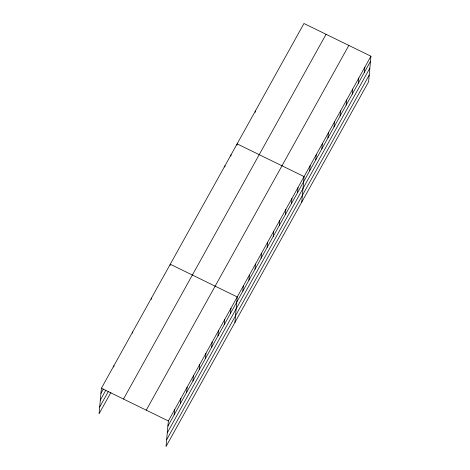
<?xml version="1.0" encoding="UTF-8"?>
<svg xmlns="http://www.w3.org/2000/svg" width="470" height="470" viewBox="0 0 470 470"><rect width="100%" height="100%" fill="white"/><g stroke="black" fill="none" stroke-linecap="round" stroke-linejoin="round"><path stroke-width="0.7" d="M370.93 56.212L168.36 420.961L166.033 446.5L368.609 81.751L370.93 56.212L303.967 23.5L101.391 388.249L99.07 413.788L110.897 392.491M113.799 366.994L113.916 365.701M132.581 333.171L132.699 331.879M151.363 299.349L151.481 298.056M170.152 265.526L170.269 264.234L237.233 296.946L234.912 322.485M174.153 414.851L174.623 409.687M180.41 403.577L180.88 398.413M186.672 392.303L187.142 387.139M192.935 381.029L193.405 375.865M199.198 369.755L199.668 364.591M205.461 358.481L205.925 353.317M224.842 167.044L224.96 165.751M211.717 347.207L212.187 342.043M230.923 156.099L231.04 154.812M217.98 335.933L218.45 330.768M236.998 145.16L237.115 143.867L304.084 176.579L301.758 202.118M224.243 324.658L224.713 319.494M230.506 313.384L230.976 308.22M255.228 112.33L255.345 111.038M242.843 291.165L243.313 286.001M248.918 280.226L249.388 275.062M254.999 269.281L255.469 264.117M261.073 258.336L261.543 253.177M267.148 247.396L267.618 242.232M273.229 236.451L273.699 231.293M279.303 225.512L279.773 220.348M285.384 214.567L285.854 209.403M291.459 203.628L291.929 198.463M297.534 192.682L298.004 187.518M309.689 170.798L310.159 165.634M315.77 159.859L316.24 154.695M321.844 148.914L322.314 143.75M327.925 137.969L328.395 132.81M334 127.029L334.47 121.865M340.074 116.084L340.544 110.926M346.155 105.145L346.625 99.981M352.23 94.2L352.7 89.036M358.31 83.261L358.78 78.096M364.385 72.315L364.855 67.151M100.921 393.413L103.359 389.031M100.31 400.135L105.873 390.118M99.681 407.067L108.376 391.404M123.492 399.042L326.062 34.292M146.258 410.163L348.834 45.414M167.89 426.126L370.466 61.376M167.279 432.846L369.849 68.097M166.644 439.773L369.22 75.024M101.391 388.249L168.36 420.961"/></g></svg>
